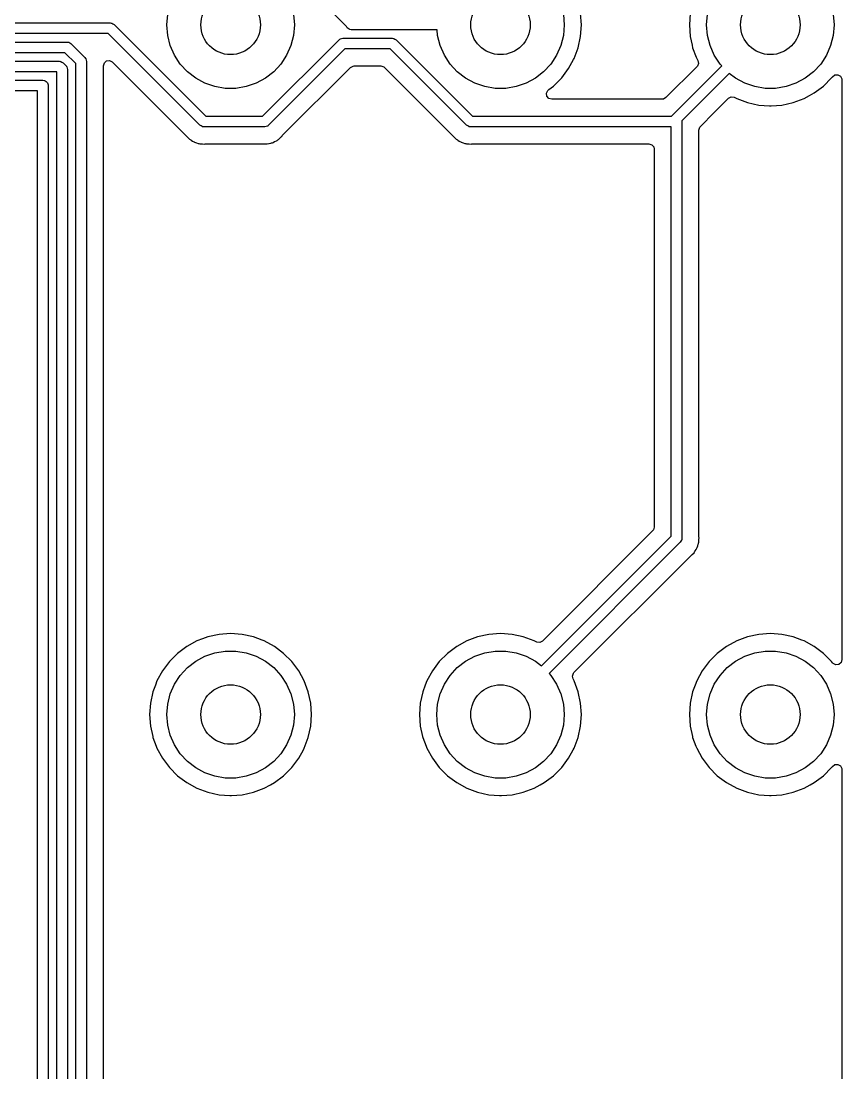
# Model space of a CAD drawing. Extents: x 0.79 to 7.48, y -4.92 to -0.79.
# Drawn here: x 6.72 to 7.48, y -2.302 to -1.327 of the extents above; entities that cross this region are included whole.
import ezdxf

# ---------------------------------------------------------------- set-up
doc = ezdxf.new("R2010")
doc.units = 0
doc.header["$MEASUREMENT"] = 0
doc.layers.add('BLACK', color=7, linetype='CONTINUOUS')

msp = doc.modelspace()

# ---------------------------------------------------------------- linework, layer by layer
at = {"layer": 'BLACK', "linetype": 'CONTINUOUS'}
for p, q in [((7.02147, -1.33236), (6.95288, -1.26378)), ((6.85492, -1.33071), (6.85572, -1.32106)), ((6.97223, -1.32099), (6.97303, -1.33071)), ((7.22223, -1.32099), (7.22303, -1.33071)), ((7.23899, -1.33071), (7.23823, -1.32003)), ((7.33973, -1.32003), (7.33896, -1.33071)), ((7.35492, -1.33071), (7.35573, -1.32099)), ((7.47223, -1.32099), (7.47303, -1.33071)), ((5.63318, -1.32894), (6.80256, -1.32894)), ((6.80256, -1.32894), (6.80343, -1.32906)), ((6.80343, -1.32906), (6.80361, -1.32905)), ((6.80361, -1.32905), (6.8037, -1.3291)), ((6.8037, -1.3291), (6.80395, -1.32914)), ((6.80395, -1.32914), (6.80497, -1.32979)), ((6.80497, -1.32979), (6.80604, -1.33038)), ((6.80604, -1.33038), (6.89101, -1.41535)), ((6.85573, -1.34043), (6.85492, -1.33071)), ((6.97303, -1.33071), (6.97223, -1.34043)), ((7.02165, -1.33298), (7.02147, -1.33236)), ((7.02192, -1.33321), (7.02165, -1.33298)), ((7.02207, -1.33354), (7.02192, -1.33321)), ((7.02295, -1.3341), (7.02207, -1.33354)), ((7.02374, -1.33479), (7.02295, -1.3341)), ((7.0241, -1.33484), (7.02374, -1.33479)), ((7.0244, -1.33504), (7.0241, -1.33484)), ((7.02579, -1.33524), (7.0244, -1.33504)), ((7.22303, -1.33071), (7.22223, -1.34043)), ((7.23823, -1.34138), (7.23899, -1.33071)), ((7.33896, -1.33071), (7.33896, -1.33071)), ((7.33896, -1.33071), (7.33973, -1.34138)), ((7.35573, -1.34043), (7.35492, -1.33071)), ((7.47303, -1.33071), (7.47223, -1.34043)), ((6.80052, -1.33878), (5.63522, -1.33878)), ((6.8855, -1.42376), (6.80052, -1.33878)), ((6.85812, -1.34988), (6.85573, -1.34043)), ((6.94363, -1.41535), (7.01443, -1.34455)), ((6.97223, -1.34043), (6.96983, -1.34988)), ((7.01443, -1.34455), (7.01514, -1.34402)), ((7.01514, -1.34402), (7.01525, -1.34389)), ((7.01525, -1.34389), (7.01536, -1.34386)), ((7.01536, -1.34386), (7.01555, -1.34371)), ((7.01555, -1.34371), (7.01675, -1.34345)), ((7.01675, -1.34345), (7.01791, -1.34311)), ((7.01791, -1.34311), (7.06378, -1.34311)), ((7.1053, -1.33524), (7.02579, -1.33524)), ((7.06378, -1.34311), (7.06465, -1.34324)), ((7.06465, -1.34324), (7.06483, -1.34322)), ((7.06483, -1.34322), (7.06492, -1.34327)), ((7.06492, -1.34327), (7.06517, -1.34331)), ((7.06517, -1.34331), (7.06619, -1.34397)), ((7.06619, -1.34397), (7.06726, -1.34455)), ((7.06726, -1.34455), (7.13806, -1.41535)), ((7.10573, -1.34043), (7.1053, -1.33524)), ((7.10812, -1.34988), (7.10573, -1.34043)), ((7.22223, -1.34043), (7.21983, -1.34988)), ((7.23595, -1.35184), (7.23823, -1.34138)), ((7.33973, -1.34138), (7.33973, -1.34138)), ((7.33973, -1.34138), (7.34148, -1.34945)), ((7.35812, -1.34988), (7.35573, -1.34043)), ((7.47223, -1.34043), (7.46983, -1.34988)), ((5.64052, -1.34665), (6.7626, -1.34665)), ((6.7626, -1.34665), (6.76347, -1.34678)), ((6.76347, -1.34678), (6.76364, -1.34677)), ((6.76364, -1.34677), (6.76374, -1.34682)), ((6.76374, -1.34682), (6.76398, -1.34685)), ((6.76398, -1.34685), (6.76501, -1.34751)), ((6.76501, -1.34751), (6.76608, -1.34809)), ((6.76608, -1.34809), (6.77907, -1.36109)), ((6.86204, -1.35882), (6.85812, -1.34988)), ((7.01995, -1.35295), (6.94915, -1.42376)), ((6.96983, -1.34988), (6.96591, -1.35882)), ((7.06174, -1.35295), (7.01995, -1.35295)), ((7.13254, -1.42376), (7.06174, -1.35295)), ((7.11204, -1.35882), (7.10812, -1.34988)), ((7.21983, -1.34988), (7.21591, -1.35882)), ((7.23221, -1.36187), (7.23595, -1.35184)), ((7.34148, -1.34945), (7.342, -1.35184)), ((7.342, -1.35184), (7.34528, -1.36064)), ((7.36204, -1.35882), (7.35812, -1.34988)), ((7.46983, -1.34988), (7.46591, -1.35882)), ((6.76056, -1.3565), (5.64256, -1.3565)), ((5.64786, -1.36437), (6.75526, -1.36437)), ((6.75526, -1.36437), (6.75613, -1.3645)), ((6.77067, -1.36661), (6.76056, -1.3565)), ((6.77907, -1.36109), (6.7796, -1.36179)), ((6.7796, -1.36179), (6.77973, -1.36191)), ((6.77973, -1.36191), (6.77976, -1.36201)), ((6.77976, -1.36201), (6.77991, -1.36221)), ((6.77991, -1.36221), (6.78017, -1.3634)), ((6.78017, -1.3634), (6.78051, -1.36457)), ((6.79705, -1.36598), (6.79913, -1.36418)), ((6.79913, -1.36418), (6.80186, -1.36379)), ((6.80186, -1.36379), (6.80436, -1.36493)), ((6.86737, -1.36698), (6.86204, -1.35882)), ((6.96591, -1.35882), (6.96058, -1.36698)), ((7.11737, -1.36698), (7.11204, -1.35882)), ((7.21591, -1.35882), (7.21058, -1.36698)), ((7.22708, -1.37126), (7.23176, -1.3627)), ((7.23176, -1.3627), (7.23221, -1.36187)), ((7.23221, -1.36187), (7.23221, -1.36187)), ((7.23221, -1.36187), (7.23221, -1.36187)), ((7.34528, -1.36064), (7.34574, -1.36187)), ((7.34574, -1.36187), (7.34574, -1.36187)), ((7.34574, -1.36187), (7.34675, -1.36372)), ((7.34675, -1.36372), (7.34733, -1.36641)), ((7.36737, -1.36698), (7.36204, -1.35882)), ((7.46591, -1.35882), (7.46058, -1.36698)), ((6.75613, -1.3645), (6.75631, -1.36448)), ((6.75631, -1.36448), (6.7564, -1.36453)), ((6.7564, -1.36453), (6.75665, -1.36457)), ((6.75665, -1.36457), (6.75767, -1.36523)), ((6.75767, -1.36523), (6.75874, -1.36581)), ((6.75874, -1.36581), (6.76135, -1.36843)), ((6.76135, -1.36843), (6.76188, -1.36913)), ((6.76188, -1.36913), (6.76201, -1.36924)), ((6.76201, -1.36924), (6.76204, -1.36935)), ((6.76204, -1.36935), (6.76219, -1.36955)), ((6.76219, -1.36955), (6.76245, -1.37074)), ((6.76245, -1.37074), (6.7628, -1.37191)), ((6.7628, -1.37191), (6.7628, -2.43443)), ((6.77067, -2.42913), (6.77067, -1.36661)), ((6.78051, -1.36457), (6.78051, -2.42421)), ((6.79628, -1.36862), (6.79705, -1.36598)), ((6.79628, -1.96969), (6.79628, -1.36862)), ((6.80436, -1.36493), (6.80461, -1.36517)), ((6.80461, -1.36517), (6.8741, -1.43466)), ((6.87398, -1.37416), (6.86737, -1.36698)), ((6.88168, -1.38015), (6.87398, -1.37416)), ((6.95397, -1.37416), (6.94628, -1.38015)), ((6.96058, -1.36698), (6.95397, -1.37416)), ((6.96185, -1.43336), (7.02505, -1.37015)), ((7.02505, -1.37015), (7.02747, -1.36883)), ((7.02747, -1.36883), (7.02851, -1.36872)), ((7.02851, -1.36872), (7.05319, -1.36872)), ((7.05319, -1.36872), (7.05583, -1.3695)), ((7.05583, -1.3695), (7.05664, -1.37015)), ((7.05664, -1.37015), (7.12114, -1.43465)), ((7.12398, -1.37416), (7.11737, -1.36698)), ((7.13168, -1.38015), (7.12398, -1.37416)), ((7.20397, -1.37416), (7.19628, -1.38015)), ((7.21058, -1.36698), (7.20397, -1.37416)), ((7.22067, -1.37983), (7.22708, -1.37126)), ((7.34592, -1.36951), (7.31727, -1.39816)), ((7.32359, -1.41414), (7.36899, -1.36874)), ((7.34637, -1.36898), (7.34592, -1.36951)), ((7.34733, -1.36641), (7.34637, -1.36898)), ((7.36899, -1.36874), (7.36737, -1.36698)), ((7.45397, -1.37416), (7.44628, -1.38015)), ((7.46058, -1.36698), (7.45397, -1.37416)), ((6.75295, -1.37421), (5.6499, -1.37421)), ((5.956, -1.38209), (6.74016, -1.38209)), ((6.74016, -1.38209), (6.74154, -1.38229)), ((6.74154, -1.38229), (6.74185, -1.38248)), ((6.74185, -1.38248), (6.7422, -1.38253)), ((6.7422, -1.38253), (6.74299, -1.38322)), ((6.74299, -1.38322), (6.74388, -1.38379)), ((6.74388, -1.38379), (6.74403, -1.38411)), ((6.75295, -2.43647), (6.75295, -1.37421)), ((6.89025, -1.38479), (6.88168, -1.38015)), ((6.94628, -1.38015), (6.9377, -1.38479)), ((7.14025, -1.38479), (7.13168, -1.38015)), ((7.19628, -1.38015), (7.1877, -1.38479)), ((7.2131, -1.3874), (7.22067, -1.37983)), ((7.37595, -1.37569), (7.33199, -1.41966)), ((7.38168, -1.38015), (7.37595, -1.37569)), ((7.39025, -1.38479), (7.38168, -1.38015)), ((7.44628, -1.38015), (7.4377, -1.38479)), ((7.4631, -1.3874), (7.47067, -1.37983)), ((7.47067, -1.37983), (7.47119, -1.37914)), ((7.47119, -1.37914), (7.47151, -1.37871)), ((7.47151, -1.37871), (7.47371, -1.37707)), ((7.47371, -1.37707), (7.47645, -1.37687)), ((7.47645, -1.37687), (7.47887, -1.37819)), ((7.47887, -1.37819), (7.48018, -1.3806)), ((7.48018, -1.3806), (7.4803, -1.38164)), ((7.4803, -1.38164), (7.4803, -1.91875)), ((6.73524, -1.39193), (5.95936, -1.39193)), ((6.73524, -2.3937), (6.73524, -1.39193)), ((6.74403, -1.38411), (6.7443, -1.38435)), ((6.7443, -1.38435), (6.74459, -1.38535)), ((6.74459, -1.38535), (6.74503, -1.38631)), ((6.74503, -1.38631), (6.74498, -1.38666)), ((6.74498, -1.38666), (6.74508, -1.38701)), ((6.74508, -1.38701), (6.74508, -2.3937)), ((6.89948, -1.38796), (6.89025, -1.38479)), ((6.9091, -1.38956), (6.89948, -1.38796)), ((6.91885, -1.38956), (6.9091, -1.38956)), ((6.92847, -1.38796), (6.91885, -1.38956)), ((6.9377, -1.38479), (6.92847, -1.38796)), ((7.14948, -1.38796), (7.14025, -1.38479)), ((7.1591, -1.38956), (7.14948, -1.38796)), ((7.16885, -1.38956), (7.1591, -1.38956)), ((7.17847, -1.38796), (7.16885, -1.38956)), ((7.1877, -1.38479), (7.17847, -1.38796)), ((7.20666, -1.39401), (7.2078, -1.39151)), ((7.2078, -1.39151), (7.20856, -1.3908)), ((7.20856, -1.3908), (7.20871, -1.39069)), ((7.20871, -1.39069), (7.2131, -1.3874)), ((7.39948, -1.38796), (7.39025, -1.38479)), ((7.4091, -1.38956), (7.39948, -1.38796)), ((7.41885, -1.38956), (7.4091, -1.38956)), ((7.42847, -1.38796), (7.41885, -1.38956)), ((7.4377, -1.38479), (7.42847, -1.38796)), ((7.45453, -1.39381), (7.4631, -1.3874)), ((7.20705, -1.39673), (7.20666, -1.39401)), ((7.20885, -1.39881), (7.20705, -1.39673)), ((7.21149, -1.39959), (7.20885, -1.39881)), ((7.31382, -1.39959), (7.21149, -1.39959)), ((7.31486, -1.39948), (7.31382, -1.39959)), ((7.31727, -1.39816), (7.31486, -1.39948)), ((7.36194, -1.41201), (7.37518, -1.39877)), ((7.37518, -1.39877), (7.37759, -1.39745)), ((7.37759, -1.39745), (7.38033, -1.39765)), ((7.38033, -1.39765), (7.38097, -1.39794)), ((7.38097, -1.39794), (7.38281, -1.39894)), ((7.38281, -1.39894), (7.39284, -1.40268)), ((7.39284, -1.40268), (7.4033, -1.40496)), ((7.42465, -1.40496), (7.43511, -1.40268)), ((7.43511, -1.40268), (7.44514, -1.39894)), ((7.44514, -1.39894), (7.45019, -1.39618)), ((7.44514, -1.39894), (7.44514, -1.39894)), ((7.44514, -1.39894), (7.44514, -1.39894)), ((7.45019, -1.39618), (7.45453, -1.39381)), ((7.34919, -1.42476), (7.36194, -1.41201)), ((7.4033, -1.40496), (7.41321, -1.40567)), ((7.41321, -1.40567), (7.41398, -1.40572)), ((7.41398, -1.40572), (7.41469, -1.40567)), ((7.41398, -1.40572), (7.41398, -1.40572)), ((7.41398, -1.40572), (7.41398, -1.40572)), ((7.41469, -1.40567), (7.42465, -1.40496)), ((6.89101, -1.41535), (6.94363, -1.41535)), ((7.13806, -1.41535), (7.32237, -1.41535)), ((7.32237, -1.41535), (7.32359, -1.41414)), ((7.32359, -1.41414), (7.32359, -1.41414)), ((7.33199, -1.41966), (7.33199, -1.80659)), ((6.88657, -1.42434), (6.8855, -1.42376)), ((6.88759, -1.425), (6.88657, -1.42434)), ((6.88784, -1.42503), (6.88759, -1.425)), ((6.88793, -1.42508), (6.88784, -1.42503)), ((6.88811, -1.42507), (6.88793, -1.42508)), ((6.88898, -1.4252), (6.88811, -1.42507)), ((6.94567, -1.4252), (6.88898, -1.4252)), ((6.94684, -1.42485), (6.94567, -1.4252)), ((6.94803, -1.42459), (6.94684, -1.42485)), ((6.94823, -1.42445), (6.94803, -1.42459)), ((6.94833, -1.42442), (6.94823, -1.42445)), ((6.94845, -1.42428), (6.94833, -1.42442)), ((6.94915, -1.42376), (6.94845, -1.42428)), ((7.13361, -1.42434), (7.13254, -1.42376)), ((7.13464, -1.425), (7.13361, -1.42434)), ((7.13488, -1.42503), (7.13464, -1.425)), ((7.13498, -1.42508), (7.13488, -1.42503)), ((7.13515, -1.42507), (7.13498, -1.42508)), ((7.13602, -1.4252), (7.13515, -1.42507)), ((7.32215, -1.4252), (7.13602, -1.4252)), ((7.32215, -1.80456), (7.32215, -1.4252)), ((7.34776, -1.42821), (7.34853, -1.42557)), ((7.34776, -1.80441), (7.34776, -1.42821)), ((7.34853, -1.42557), (7.34919, -1.42476)), ((6.8741, -1.43466), (6.8758, -1.43648)), ((6.8758, -1.43648), (6.87721, -1.43734)), ((6.87721, -1.43734), (6.87742, -1.43748)), ((6.87742, -1.43748), (6.87874, -1.43848)), ((6.87874, -1.43848), (6.87874, -1.43848)), ((6.87874, -1.43848), (6.87874, -1.43848)), ((6.87874, -1.43848), (6.87935, -1.43872)), ((6.87935, -1.43872), (6.8801, -1.43909)), ((6.8801, -1.43909), (6.88066, -1.43943)), ((6.88066, -1.43943), (6.88225, -1.43988)), ((6.88225, -1.43988), (6.88249, -1.43996)), ((6.88249, -1.43996), (6.88403, -1.44057)), ((6.88403, -1.44057), (6.88468, -1.44063)), ((6.88468, -1.44063), (6.8855, -1.44079)), ((6.8855, -1.44079), (6.88613, -1.44096)), ((6.88613, -1.44096), (6.88779, -1.44096)), ((6.88779, -1.44096), (6.88804, -1.44098)), ((6.88804, -1.44098), (6.88969, -1.44115)), ((6.88969, -1.44115), (6.89034, -1.44104)), ((6.89034, -1.44104), (6.89116, -1.44096)), ((6.89116, -1.44096), (6.94532, -1.44096)), ((6.94532, -1.44096), (6.9478, -1.44105)), ((6.9478, -1.44105), (6.94942, -1.44066)), ((6.94942, -1.44066), (6.94966, -1.44061)), ((6.94966, -1.44061), (6.9513, -1.44038)), ((6.9513, -1.44038), (6.9519, -1.44012)), ((6.9519, -1.44012), (6.95269, -1.43986)), ((6.95269, -1.43986), (6.95333, -1.4397)), ((6.95333, -1.4397), (6.95478, -1.43889)), ((6.95478, -1.43889), (6.955, -1.43878)), ((6.955, -1.43878), (6.95652, -1.43812)), ((6.95652, -1.43812), (6.95703, -1.43771)), ((6.95703, -1.43771), (6.95772, -1.43724)), ((6.95772, -1.43724), (6.95829, -1.43692)), ((6.95829, -1.43692), (6.95946, -1.43574)), ((6.95946, -1.43574), (6.95965, -1.43558)), ((6.95965, -1.43558), (6.96093, -1.43453)), ((6.96093, -1.43453), (6.96131, -1.43399)), ((6.96131, -1.43399), (6.96185, -1.43336)), ((7.12114, -1.43465), (7.12284, -1.43648)), ((7.12284, -1.43648), (7.12426, -1.43734)), ((7.12426, -1.43734), (7.12447, -1.43748)), ((7.12447, -1.43748), (7.12579, -1.43848)), ((7.12579, -1.43848), (7.1264, -1.43872)), ((7.1264, -1.43872), (7.12714, -1.43909)), ((7.12714, -1.43909), (7.1277, -1.43943)), ((7.1277, -1.43943), (7.1277, -1.43943)), ((7.1277, -1.43943), (7.1277, -1.43943)), ((7.1277, -1.43943), (7.1293, -1.43988)), ((7.1293, -1.43988), (7.12954, -1.43996)), ((7.12954, -1.43996), (7.13108, -1.44057)), ((7.13108, -1.44057), (7.1313, -1.44059)), ((7.1313, -1.44059), (7.13173, -1.44063)), ((7.13173, -1.44063), (7.13255, -1.44079)), ((7.13255, -1.44079), (7.13318, -1.44096)), ((7.13318, -1.44096), (7.13484, -1.44096)), ((7.13484, -1.44096), (7.13509, -1.44098)), ((7.13509, -1.44098), (7.13674, -1.44115)), ((7.13674, -1.44115), (7.13738, -1.44104)), ((7.13738, -1.44104), (7.13821, -1.44096)), ((7.13821, -1.44096), (7.3015, -1.44096)), ((7.3015, -1.44096), (7.30414, -1.44174)), ((7.30414, -1.44174), (7.30594, -1.44382)), ((7.30594, -1.44382), (7.30638, -1.44585)), ((7.30638, -1.44585), (7.30638, -1.796)), ((7.30495, -1.79945), (7.20278, -1.90163)), ((7.3056, -1.79864), (7.30495, -1.79945)), ((7.30638, -1.796), (7.3056, -1.79864)), ((7.202, -1.9247), (7.32215, -1.80456)), ((7.33055, -1.81007), (7.20896, -1.93166)), ((7.33113, -1.80901), (7.33055, -1.81007)), ((7.33179, -1.80798), (7.33113, -1.80901)), ((7.33182, -1.80773), (7.33179, -1.80798)), ((7.33188, -1.80764), (7.33182, -1.80773)), ((7.33199, -1.80659), (7.33186, -1.80746)), ((7.33186, -1.80746), (7.33188, -1.80764)), ((7.34675, -1.81308), (7.34724, -1.81184)), ((7.34724, -1.81184), (7.34736, -1.81154)), ((7.34736, -1.81154), (7.34742, -1.81089)), ((7.34742, -1.81089), (7.34758, -1.81007)), ((7.34758, -1.81007), (7.34776, -1.80944)), ((7.34783, -1.80524), (7.34776, -1.80441)), ((7.34776, -1.80778), (7.34777, -1.80753)), ((7.34776, -1.80944), (7.34776, -1.80778)), ((7.34777, -1.80753), (7.34794, -1.80588)), ((7.34794, -1.80588), (7.34783, -1.80524)), ((7.23204, -1.93088), (7.34145, -1.82147)), ((7.34145, -1.82147), (7.34327, -1.81977)), ((7.34327, -1.81977), (7.34413, -1.81836)), ((7.34413, -1.81836), (7.34427, -1.81815)), ((7.34427, -1.81815), (7.34527, -1.81683)), ((7.34527, -1.81683), (7.34551, -1.81622)), ((7.34551, -1.81622), (7.34588, -1.81547)), ((7.34588, -1.81547), (7.34622, -1.81491)), ((7.34622, -1.81491), (7.34667, -1.81332)), ((7.34667, -1.81332), (7.34675, -1.81308)), ((6.88783, -1.89958), (6.88281, -1.90145)), ((6.89284, -1.89771), (6.88783, -1.89958)), ((6.9033, -1.89543), (6.89284, -1.89771)), ((6.89284, -1.89771), (6.89284, -1.89771)), ((6.89284, -1.89771), (6.89284, -1.89771)), ((6.91398, -1.89467), (6.9033, -1.89543)), ((6.9033, -1.89543), (6.9033, -1.89543)), ((6.92465, -1.89543), (6.91398, -1.89467)), ((6.91398, -1.89467), (6.91398, -1.89467)), ((6.93511, -1.89771), (6.92465, -1.89543)), ((6.92465, -1.89543), (6.92465, -1.89543)), ((6.94319, -1.90072), (6.93511, -1.89771)), ((6.93511, -1.89771), (6.93511, -1.89771)), ((6.93511, -1.89771), (6.93511, -1.89771)), ((7.13783, -1.89958), (7.13281, -1.90145)), ((7.14284, -1.89771), (7.13783, -1.89958)), ((7.1533, -1.89543), (7.14284, -1.89771)), ((7.14284, -1.89771), (7.14284, -1.89771)), ((7.14284, -1.89771), (7.14284, -1.89771)), ((7.16398, -1.89467), (7.1533, -1.89543)), ((7.1533, -1.89543), (7.1533, -1.89543)), ((7.17465, -1.89543), (7.16398, -1.89467)), ((7.16398, -1.89467), (7.16398, -1.89467)), ((7.18511, -1.89771), (7.17465, -1.89543)), ((7.17465, -1.89543), (7.17465, -1.89543)), ((7.19514, -1.90145), (7.18511, -1.89771)), ((7.18511, -1.89771), (7.18511, -1.89771)), ((7.18511, -1.89771), (7.18511, -1.89771)), ((7.38783, -1.89958), (7.38281, -1.90145)), ((7.39284, -1.89771), (7.38783, -1.89958)), ((7.4033, -1.89543), (7.39284, -1.89771)), ((7.39284, -1.89771), (7.39284, -1.89771)), ((7.39284, -1.89771), (7.39284, -1.89771)), ((7.41398, -1.89467), (7.4033, -1.89543)), ((7.4033, -1.89543), (7.4033, -1.89543)), ((7.42465, -1.89543), (7.41398, -1.89467)), ((7.41398, -1.89467), (7.41398, -1.89467)), ((7.43511, -1.89771), (7.42465, -1.89543)), ((7.42465, -1.89543), (7.42465, -1.89543)), ((7.44319, -1.90072), (7.43511, -1.89771)), ((7.43511, -1.89771), (7.43511, -1.89771)), ((7.43511, -1.89771), (7.43511, -1.89771)), ((6.87342, -1.90658), (6.86485, -1.91299)), ((6.88281, -1.90145), (6.87342, -1.90658)), ((6.87342, -1.90658), (6.87342, -1.90658)), ((6.94514, -1.90145), (6.94319, -1.90072)), ((6.95453, -1.90658), (6.94514, -1.90145)), ((6.94514, -1.90145), (6.94514, -1.90145)), ((6.9631, -1.91299), (6.95453, -1.90658)), ((6.95453, -1.90658), (6.95453, -1.90658)), ((6.95453, -1.90658), (6.95453, -1.90658)), ((7.12342, -1.90658), (7.11485, -1.91299)), ((7.13281, -1.90145), (7.12342, -1.90658)), ((7.12342, -1.90658), (7.12342, -1.90658)), ((7.19699, -1.90246), (7.19514, -1.90145)), ((7.19514, -1.90145), (7.19514, -1.90145)), ((7.19514, -1.90145), (7.19514, -1.90145)), ((7.19762, -1.90275), (7.19699, -1.90246)), ((7.20036, -1.90294), (7.19762, -1.90275)), ((7.20278, -1.90163), (7.20036, -1.90294)), ((7.37342, -1.90658), (7.36485, -1.91299)), ((7.38281, -1.90145), (7.37342, -1.90658)), ((7.37342, -1.90658), (7.37342, -1.90658)), ((7.44514, -1.90145), (7.44319, -1.90072)), ((7.45453, -1.90658), (7.44514, -1.90145)), ((7.44514, -1.90145), (7.44514, -1.90145)), ((7.4631, -1.91299), (7.45453, -1.90658)), ((7.45453, -1.90658), (7.45453, -1.90658)), ((7.45453, -1.90658), (7.45453, -1.90658)), ((6.86485, -1.91299), (6.85728, -1.92056)), ((6.86485, -1.91299), (6.86485, -1.91299)), ((6.88168, -1.92025), (6.89025, -1.9156)), ((6.89025, -1.9156), (6.89948, -1.91244)), ((6.89948, -1.91244), (6.9091, -1.91083)), ((6.9091, -1.91083), (6.91885, -1.91083)), ((6.91885, -1.91083), (6.92847, -1.91244)), ((6.92847, -1.91244), (6.9377, -1.9156)), ((6.9377, -1.9156), (6.94628, -1.92025)), ((6.97067, -1.92056), (6.9631, -1.91299)), ((6.9631, -1.91299), (6.9631, -1.91299)), ((6.9631, -1.91299), (6.9631, -1.91299)), ((7.11485, -1.91299), (7.10728, -1.92056)), ((7.11485, -1.91299), (7.11485, -1.91299)), ((7.13168, -1.92025), (7.14025, -1.9156)), ((7.14025, -1.9156), (7.14948, -1.91244)), ((7.14948, -1.91244), (7.1591, -1.91083)), ((7.1591, -1.91083), (7.16885, -1.91083)), ((7.16885, -1.91083), (7.17847, -1.91244)), ((7.17847, -1.91244), (7.1877, -1.9156)), ((7.1877, -1.9156), (7.19628, -1.92025)), ((7.36485, -1.91299), (7.35728, -1.92056)), ((7.36485, -1.91299), (7.36485, -1.91299)), ((7.38168, -1.92025), (7.39025, -1.9156)), ((7.39025, -1.9156), (7.39948, -1.91244)), ((7.39948, -1.91244), (7.4091, -1.91083)), ((7.4091, -1.91083), (7.41885, -1.91083)), ((7.41885, -1.91083), (7.42847, -1.91244)), ((7.42847, -1.91244), (7.4377, -1.9156)), ((7.4377, -1.9156), (7.44628, -1.92025)), ((7.47067, -1.92056), (7.4631, -1.91299)), ((7.4631, -1.91299), (7.4631, -1.91299)), ((7.4631, -1.91299), (7.4631, -1.91299)), ((7.4803, -1.91875), (7.47952, -1.92139)), ((6.85087, -1.92913), (6.84574, -1.93852)), ((6.85728, -1.92056), (6.85087, -1.92913)), ((6.85087, -1.92913), (6.85087, -1.92913)), ((6.85728, -1.92056), (6.85728, -1.92056)), ((6.86737, -1.93341), (6.87398, -1.92624)), ((6.87398, -1.92624), (6.88168, -1.92025)), ((6.94628, -1.92025), (6.95397, -1.92624)), ((6.95397, -1.92624), (6.96058, -1.93341)), ((6.97708, -1.92913), (6.97067, -1.92056)), ((6.97067, -1.92056), (6.97067, -1.92056)), ((6.97067, -1.92056), (6.97067, -1.92056)), ((6.98221, -1.93852), (6.97708, -1.92913)), ((6.97708, -1.92913), (6.97708, -1.92913)), ((6.97708, -1.92913), (6.97708, -1.92913)), ((7.10087, -1.92913), (7.09574, -1.93852)), ((7.10728, -1.92056), (7.10087, -1.92913)), ((7.10087, -1.92913), (7.10087, -1.92913)), ((7.10728, -1.92056), (7.10728, -1.92056)), ((7.11737, -1.93341), (7.12398, -1.92624)), ((7.12398, -1.92624), (7.13168, -1.92025)), ((7.19628, -1.92025), (7.202, -1.9247)), ((7.35087, -1.92913), (7.34574, -1.93852)), ((7.35728, -1.92056), (7.35087, -1.92913)), ((7.35087, -1.92913), (7.35087, -1.92913)), ((7.35728, -1.92056), (7.35728, -1.92056)), ((7.36737, -1.93341), (7.37398, -1.92624)), ((7.37398, -1.92624), (7.38168, -1.92025)), ((7.44628, -1.92025), (7.45397, -1.92624)), ((7.45397, -1.92624), (7.46058, -1.93341)), ((7.47151, -1.92168), (7.47067, -1.92056)), ((7.47067, -1.92056), (7.47067, -1.92056)), ((7.47067, -1.92056), (7.47067, -1.92056)), ((7.47067, -1.92056), (7.47067, -1.92056)), ((7.47067, -1.92056), (7.47067, -1.92056)), ((7.47222, -1.92244), (7.47151, -1.92168)), ((7.47472, -1.92359), (7.47222, -1.92244)), ((7.47744, -1.92319), (7.47472, -1.92359)), ((7.47952, -1.92139), (7.47744, -1.92319)), ((6.84574, -1.93852), (6.84426, -1.9425)), ((6.86204, -1.94158), (6.86737, -1.93341)), ((6.96058, -1.93341), (6.96591, -1.94158)), ((6.98595, -1.94855), (6.98221, -1.93852)), ((6.98221, -1.93852), (6.98221, -1.93852)), ((6.98221, -1.93852), (6.98221, -1.93852)), ((7.09574, -1.93852), (7.09426, -1.9425)), ((7.11204, -1.94158), (7.11737, -1.93341)), ((7.20896, -1.93166), (7.21058, -1.93341)), ((7.21058, -1.93341), (7.21591, -1.94158)), ((7.23062, -1.93399), (7.23158, -1.93141)), ((7.2312, -1.93668), (7.23062, -1.93399)), ((7.23221, -1.93852), (7.2312, -1.93668)), ((7.23158, -1.93141), (7.23204, -1.93088)), ((7.23595, -1.94855), (7.23221, -1.93852)), ((7.34574, -1.93852), (7.34426, -1.9425)), ((7.36204, -1.94158), (7.36737, -1.93341)), ((7.46058, -1.93341), (7.46591, -1.94158)), ((6.842, -1.94855), (6.83973, -1.95901)), ((6.84426, -1.9425), (6.842, -1.94855)), ((6.842, -1.94855), (6.842, -1.94855)), ((6.842, -1.94855), (6.842, -1.94855)), ((6.85812, -1.95051), (6.86204, -1.94158)), ((6.96591, -1.94158), (6.96983, -1.95051)), ((6.98823, -1.95901), (6.98595, -1.94855)), ((7.092, -1.94855), (7.08973, -1.95901)), ((7.09426, -1.9425), (7.092, -1.94855)), ((7.092, -1.94855), (7.092, -1.94855)), ((7.092, -1.94855), (7.092, -1.94855)), ((7.10812, -1.95051), (7.11204, -1.94158)), ((7.21591, -1.94158), (7.21983, -1.95051)), ((7.23823, -1.95901), (7.23595, -1.94855)), ((7.342, -1.94855), (7.33973, -1.95901)), ((7.34426, -1.9425), (7.342, -1.94855)), ((7.342, -1.94855), (7.342, -1.94855)), ((7.342, -1.94855), (7.342, -1.94855)), ((7.35812, -1.95051), (7.36204, -1.94158)), ((7.46591, -1.94158), (7.46983, -1.95051)), ((6.85573, -1.95996), (6.85812, -1.95051)), ((6.96983, -1.95051), (6.97223, -1.95996)), ((7.10573, -1.95996), (7.10812, -1.95051)), ((7.21983, -1.95051), (7.22223, -1.95996)), ((7.35573, -1.95996), (7.35812, -1.95051)), ((7.46983, -1.95051), (7.47223, -1.95996)), ((6.83973, -1.95901), (6.83896, -1.96968)), ((6.83973, -1.95901), (6.83973, -1.95901)), ((6.85492, -1.96969), (6.85573, -1.95996)), ((6.97223, -1.95996), (6.97303, -1.96969)), ((6.98899, -1.96969), (6.98823, -1.95901)), ((7.08973, -1.95901), (7.08896, -1.96968)), ((7.08973, -1.95901), (7.08973, -1.95901)), ((7.10492, -1.96969), (7.10573, -1.95996)), ((7.22223, -1.95996), (7.22303, -1.96969)), ((7.23899, -1.96969), (7.23823, -1.95901)), ((7.33973, -1.95901), (7.33896, -1.96968)), ((7.33973, -1.95901), (7.33973, -1.95901)), ((7.35492, -1.96969), (7.35573, -1.95996)), ((7.47223, -1.95996), (7.47303, -1.96969)), ((6.79628, -2.40356), (6.79628, -1.96969)), ((6.83896, -1.96968), (6.83896, -1.96969)), ((6.83896, -1.96969), (6.83973, -1.98036)), ((6.85573, -1.97941), (6.85492, -1.96969)), ((6.97303, -1.96969), (6.97223, -1.97941)), ((6.98823, -1.98036), (6.98899, -1.96969)), ((7.08896, -1.96968), (7.08896, -1.96969)), ((7.08896, -1.96969), (7.08973, -1.98036)), ((7.10573, -1.97941), (7.10492, -1.96969)), ((7.22303, -1.96969), (7.22223, -1.97941)), ((7.23823, -1.98036), (7.23899, -1.96969)), ((7.33896, -1.96968), (7.33896, -1.96969)), ((7.33896, -1.96969), (7.33973, -1.98036)), ((7.35573, -1.97941), (7.35492, -1.96969)), ((7.47303, -1.96969), (7.47223, -1.97941)), ((6.83973, -1.98036), (6.83973, -1.98036)), ((6.83973, -1.98036), (6.84184, -1.99008)), ((6.85812, -1.98886), (6.85573, -1.97941)), ((6.97223, -1.97941), (6.96983, -1.98886)), ((6.98595, -1.99082), (6.98823, -1.98036)), ((7.08973, -1.98036), (7.08973, -1.98036)), ((7.08973, -1.98036), (7.09184, -1.99008)), ((7.10812, -1.98886), (7.10573, -1.97941)), ((7.22223, -1.97941), (7.21983, -1.98886)), ((7.23595, -1.99082), (7.23823, -1.98036)), ((7.33973, -1.98036), (7.33973, -1.98036)), ((7.33973, -1.98036), (7.34184, -1.99008)), ((7.35812, -1.98886), (7.35573, -1.97941)), ((7.47223, -1.97941), (7.46983, -1.98886)), ((6.84184, -1.99008), (6.842, -1.99082)), ((6.842, -1.99082), (6.84501, -1.99889)), ((6.86204, -1.99779), (6.85812, -1.98886)), ((6.86737, -2.00596), (6.86204, -1.99779)), ((6.96591, -1.99779), (6.96058, -2.00596)), ((6.96983, -1.98886), (6.96591, -1.99779)), ((6.98221, -2.00085), (6.98595, -1.99082)), ((7.09184, -1.99008), (7.092, -1.99082)), ((7.092, -1.99082), (7.09501, -1.99889)), ((7.11204, -1.99779), (7.10812, -1.98886)), ((7.11737, -2.00596), (7.11204, -1.99779)), ((7.21591, -1.99779), (7.21058, -2.00596)), ((7.21983, -1.98886), (7.21591, -1.99779)), ((7.23221, -2.00085), (7.23595, -1.99082)), ((7.34184, -1.99008), (7.342, -1.99082)), ((7.342, -1.99082), (7.34501, -1.99889)), ((7.36204, -1.99779), (7.35812, -1.98886)), ((7.36737, -2.00596), (7.36204, -1.99779)), ((7.46591, -1.99779), (7.46058, -2.00596)), ((7.46983, -1.98886), (7.46591, -1.99779)), ((6.84501, -1.99889), (6.84574, -2.00085)), ((6.84574, -2.00085), (6.85087, -2.01024)), ((6.87398, -2.01313), (6.86737, -2.00596)), ((6.96058, -2.00596), (6.95397, -2.01313)), ((6.97708, -2.01024), (6.98144, -2.00226)), ((6.98144, -2.00226), (6.98221, -2.00085)), ((6.98221, -2.00085), (6.98221, -2.00085)), ((6.98221, -2.00085), (6.98221, -2.00085)), ((7.09501, -1.99889), (7.09574, -2.00085)), ((7.09574, -2.00085), (7.10087, -2.01024)), ((7.12398, -2.01313), (7.11737, -2.00596)), ((7.21058, -2.00596), (7.20397, -2.01313)), ((7.22708, -2.01024), (7.23144, -2.00226)), ((7.23144, -2.00226), (7.23221, -2.00085)), ((7.23221, -2.00085), (7.23221, -2.00085)), ((7.23221, -2.00085), (7.23221, -2.00085)), ((7.34501, -1.99889), (7.34574, -2.00085)), ((7.34574, -2.00085), (7.35087, -2.01024)), ((7.37398, -2.01313), (7.36737, -2.00596)), ((7.46058, -2.00596), (7.45397, -2.01313)), ((6.85087, -2.01024), (6.85087, -2.01024)), ((6.85087, -2.01024), (6.85087, -2.01024)), ((6.85087, -2.01024), (6.85728, -2.01881)), ((6.88168, -2.01912), (6.87398, -2.01313)), ((6.95397, -2.01313), (6.94628, -2.01912)), ((6.97067, -2.01881), (6.97708, -2.01024)), ((7.10087, -2.01024), (7.10087, -2.01024)), ((7.10087, -2.01024), (7.10087, -2.01024)), ((7.10087, -2.01024), (7.10728, -2.01881)), ((7.13168, -2.01912), (7.12398, -2.01313)), ((7.20397, -2.01313), (7.19628, -2.01912)), ((7.22067, -2.01881), (7.22708, -2.01024)), ((7.35087, -2.01024), (7.35087, -2.01024)), ((7.35087, -2.01024), (7.35087, -2.01024)), ((7.35087, -2.01024), (7.35728, -2.01881)), ((7.38168, -2.01912), (7.37398, -2.01313)), ((7.45397, -2.01313), (7.44628, -2.01912)), ((7.47151, -2.01769), (7.47371, -2.01604)), ((7.47371, -2.01604), (7.47645, -2.01585)), ((7.47645, -2.01585), (7.47887, -2.01716)), ((7.47887, -2.01716), (7.48018, -2.01958)), ((6.85728, -2.01881), (6.85728, -2.01881)), ((6.85728, -2.01881), (6.85728, -2.01881)), ((6.85728, -2.01881), (6.86485, -2.02638)), ((6.86485, -2.02638), (6.86485, -2.02638)), ((6.86485, -2.02638), (6.86485, -2.02638)), ((6.86485, -2.02638), (6.87342, -2.03279)), ((6.89025, -2.02377), (6.88168, -2.01912)), ((6.89948, -2.02693), (6.89025, -2.02377)), ((6.9091, -2.02854), (6.89948, -2.02693)), ((6.92847, -2.02693), (6.91885, -2.02854)), ((6.9377, -2.02377), (6.92847, -2.02693)), ((6.94628, -2.01912), (6.9377, -2.02377)), ((6.95453, -2.03279), (6.9631, -2.02638)), ((6.9631, -2.02638), (6.97067, -2.01881)), ((7.10728, -2.01881), (7.10728, -2.01881)), ((7.10728, -2.01881), (7.10728, -2.01881)), ((7.10728, -2.01881), (7.11485, -2.02638)), ((7.11485, -2.02638), (7.11485, -2.02638)), ((7.11485, -2.02638), (7.11485, -2.02638)), ((7.11485, -2.02638), (7.12342, -2.03279)), ((7.14025, -2.02377), (7.13168, -2.01912)), ((7.14948, -2.02693), (7.14025, -2.02377)), ((7.1591, -2.02854), (7.14948, -2.02693)), ((7.17847, -2.02693), (7.16885, -2.02854)), ((7.1877, -2.02377), (7.17847, -2.02693)), ((7.19628, -2.01912), (7.1877, -2.02377)), ((7.20453, -2.03279), (7.2131, -2.02638)), ((7.2131, -2.02638), (7.22067, -2.01881)), ((7.35728, -2.01881), (7.35728, -2.01881)), ((7.35728, -2.01881), (7.35728, -2.01881)), ((7.35728, -2.01881), (7.36485, -2.02638)), ((7.36485, -2.02638), (7.36485, -2.02638)), ((7.36485, -2.02638), (7.36485, -2.02638)), ((7.36485, -2.02638), (7.37342, -2.03279)), ((7.39025, -2.02377), (7.38168, -2.01912)), ((7.39948, -2.02693), (7.39025, -2.02377)), ((7.4091, -2.02854), (7.39948, -2.02693)), ((7.42847, -2.02693), (7.41885, -2.02854)), ((7.4377, -2.02377), (7.42847, -2.02693)), ((7.44628, -2.01912), (7.4377, -2.02377)), ((7.45453, -2.03279), (7.4631, -2.02638)), ((7.4631, -2.02638), (7.47067, -2.01881)), ((7.47067, -2.01881), (7.47151, -2.01769)), ((7.47067, -2.01881), (7.47067, -2.01881)), ((7.48018, -2.01958), (7.4803, -2.02062)), ((7.4803, -2.02062), (7.4803, -2.8269)), ((6.87342, -2.03279), (6.87342, -2.03279)), ((6.87342, -2.03279), (6.87342, -2.03279)), ((6.87342, -2.03279), (6.88281, -2.03792)), ((6.91885, -2.02854), (6.9091, -2.02854)), ((6.94514, -2.03792), (6.95083, -2.03481)), ((6.95083, -2.03481), (6.95453, -2.03279)), ((7.12342, -2.03279), (7.12342, -2.03279)), ((7.12342, -2.03279), (7.12342, -2.03279)), ((7.12342, -2.03279), (7.13281, -2.03792)), ((7.16885, -2.02854), (7.1591, -2.02854)), ((7.19514, -2.03792), (7.20083, -2.03481)), ((7.20083, -2.03481), (7.20453, -2.03279)), ((7.37342, -2.03279), (7.37342, -2.03279)), ((7.37342, -2.03279), (7.37342, -2.03279)), ((7.37342, -2.03279), (7.38281, -2.03792)), ((7.41885, -2.02854), (7.4091, -2.02854)), ((7.44514, -2.03792), (7.45083, -2.03481)), ((7.45083, -2.03481), (7.45453, -2.03279)), ((6.88281, -2.03792), (6.88281, -2.03792)), ((6.88281, -2.03792), (6.88281, -2.03792)), ((6.88281, -2.03792), (6.88281, -2.03792)), ((6.88281, -2.03792), (6.89284, -2.04166)), ((6.89284, -2.04166), (6.9033, -2.04394)), ((6.9033, -2.04394), (6.91317, -2.04464)), ((6.91317, -2.04464), (6.91398, -2.0447)), ((6.91398, -2.0447), (6.91478, -2.04464)), ((6.91398, -2.0447), (6.91398, -2.0447)), ((6.91398, -2.0447), (6.91398, -2.0447)), ((6.91478, -2.04464), (6.92465, -2.04394)), ((6.92465, -2.04394), (6.93511, -2.04166)), ((6.93511, -2.04166), (6.94514, -2.03792)), ((6.94514, -2.03792), (6.94514, -2.03792)), ((6.94514, -2.03792), (6.94514, -2.03792)), ((7.13281, -2.03792), (7.13281, -2.03792)), ((7.13281, -2.03792), (7.13281, -2.03792)), ((7.13281, -2.03792), (7.13281, -2.03792)), ((7.13281, -2.03792), (7.14284, -2.04166)), ((7.14284, -2.04166), (7.1533, -2.04394)), ((7.1533, -2.04394), (7.16317, -2.04464)), ((7.16317, -2.04464), (7.16398, -2.0447)), ((7.16398, -2.0447), (7.16478, -2.04464)), ((7.16398, -2.0447), (7.16398, -2.0447)), ((7.16398, -2.0447), (7.16398, -2.0447)), ((7.16478, -2.04464), (7.17465, -2.04394)), ((7.17465, -2.04394), (7.18511, -2.04166)), ((7.18511, -2.04166), (7.19514, -2.03792)), ((7.19514, -2.03792), (7.19514, -2.03792)), ((7.19514, -2.03792), (7.19514, -2.03792)), ((7.38281, -2.03792), (7.38281, -2.03792)), ((7.38281, -2.03792), (7.38281, -2.03792)), ((7.38281, -2.03792), (7.38281, -2.03792)), ((7.38281, -2.03792), (7.39284, -2.04166)), ((7.39284, -2.04166), (7.4033, -2.04394)), ((7.4033, -2.04394), (7.41317, -2.04464)), ((7.41317, -2.04464), (7.41398, -2.0447)), ((7.41398, -2.0447), (7.41478, -2.04464)), ((7.41398, -2.0447), (7.41398, -2.0447)), ((7.41398, -2.0447), (7.41398, -2.0447)), ((7.41478, -2.04464), (7.42465, -2.04394)), ((7.42465, -2.04394), (7.43511, -2.04166)), ((7.43511, -2.04166), (7.44514, -2.03792)), ((7.44514, -2.03792), (7.44514, -2.03792)), ((7.44514, -2.03792), (7.44514, -2.03792))]:
    msp.add_line(p, q, dxfattribs=at)
at = {"layer": 'BLACK'}
for centre in [(6.91398, -1.33071), (7.16398, -1.33071), (7.41398, -1.33071), (6.91398, -1.96969), (7.16398, -1.96969), (7.41398, -1.96969)]:
    msp.add_circle(centre, 0.027559, dxfattribs=at)

doc.saveas('drawing.dxf')
